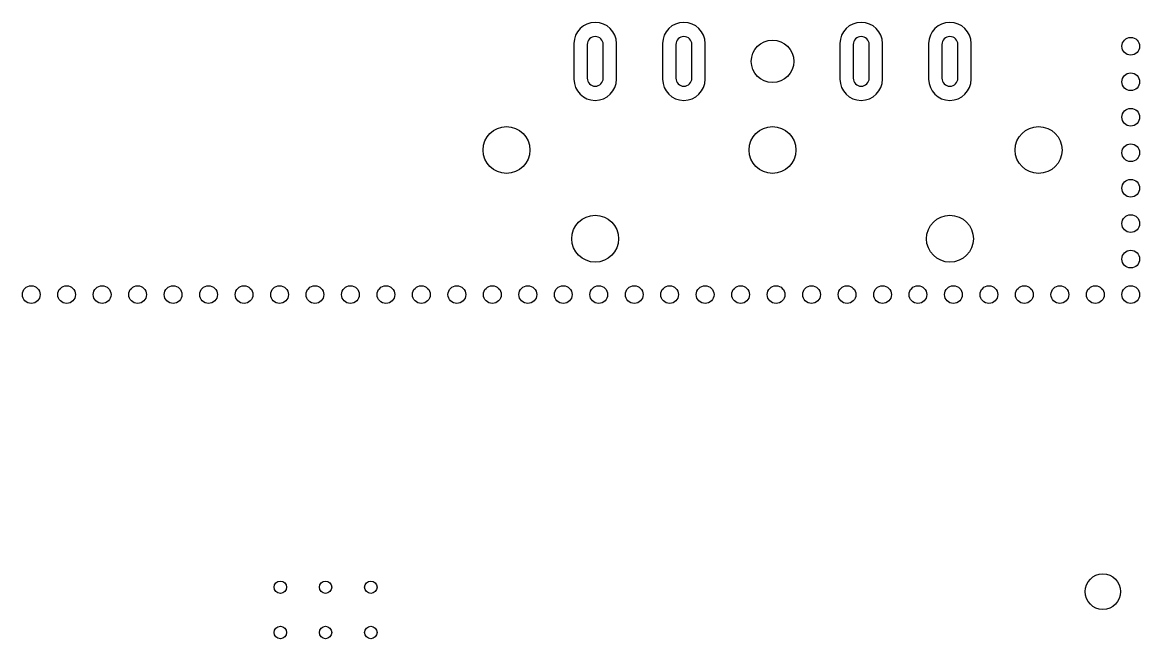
# Model space of a CAD drawing. Header units: inches. Extents: x 0.57 to 7.95, y -5.84 to -0.5.
# Drawn here: x 3.892 to 5.132, y -1.802 to -1.118 of the extents above; entities that cross this region are included whole.
import ezdxf

# ---------------------------------------------------------------- set-up
doc = ezdxf.new("R2010")
doc.units = ezdxf.units.IN
doc.header["$MEASUREMENT"] = 0
doc.layers.add('BLACK', color=250, linetype='CONTINUOUS')

msp = doc.modelspace()

# ---------------------------------------------------------------- linework, layer by layer
at = {"layer": 'BLACK', "linetype": 'CONTINUOUS'}
for p, q in [((4.5039, -1.1417), (4.5039, -1.1811)), ((4.5187, -1.1427), (4.5187, -1.1801)), ((4.5364, -1.1801), (4.5364, -1.1427)), ((4.5512, -1.1811), (4.5512, -1.1417)), ((4.6024, -1.1417), (4.6024, -1.1811)), ((4.6171, -1.1427), (4.6171, -1.1801)), ((4.6348, -1.1801), (4.6348, -1.1427)), ((4.6496, -1.1811), (4.6496, -1.1417)), ((4.7992, -1.1417), (4.7992, -1.1811)), ((4.814, -1.1427), (4.814, -1.1801)), ((4.8317, -1.1801), (4.8317, -1.1427)), ((4.8465, -1.1811), (4.8465, -1.1417)), ((4.8976, -1.1417), (4.8976, -1.1811)), ((4.9124, -1.1427), (4.9124, -1.1801)), ((4.9301, -1.1801), (4.9301, -1.1427)), ((4.9449, -1.1811), (4.9449, -1.1417))]:
    msp.add_line(p, q, dxfattribs=at)
at = {"layer": 'BLACK'}
for centre, radius in [((4.7244, -1.1614), 0.0236), ((4.7244, -1.1614), 0.0236), ((5.122, -1.1447), 0.00984), ((5.122, -1.1447), 0.00984), ((5.122, -1.1841), 0.00984), ((5.122, -1.1841), 0.00984), ((5.122, -1.2234), 0.00984), ((5.122, -1.2234), 0.00984), ((4.4291, -1.2598), 0.026), ((4.4291, -1.2598), 0.026), ((4.7244, -1.2598), 0.026), ((4.7244, -1.2598), 0.026), ((5.0197, -1.2598), 0.026), ((5.0197, -1.2598), 0.026), ((5.122, -1.2628), 0.00984), ((5.122, -1.2628), 0.00984), ((5.122, -1.3022), 0.00984), ((5.122, -1.3022), 0.00984), ((4.5276, -1.3583), 0.026), ((4.5276, -1.3583), 0.026), ((4.9213, -1.3583), 0.026), ((4.9213, -1.3583), 0.026), ((5.122, -1.3415), 0.00984), ((5.122, -1.3415), 0.00984), ((5.122, -1.3809), 0.00984), ((5.122, -1.3809), 0.00984), ((3.9016, -1.4203), 0.00984), ((3.9016, -1.4203), 0.00984), ((3.9409, -1.4203), 0.00984), ((3.9409, -1.4203), 0.00984), ((3.9803, -1.4203), 0.00984), ((3.9803, -1.4203), 0.00984), ((4.0197, -1.4203), 0.00984), ((4.0197, -1.4203), 0.00984), ((4.0591, -1.4203), 0.00984), ((4.0591, -1.4203), 0.00984), ((4.0984, -1.4203), 0.00984), ((4.0984, -1.4203), 0.00984), ((4.1378, -1.4203), 0.00984), ((4.1378, -1.4203), 0.00984), ((4.1772, -1.4203), 0.00984), ((4.1772, -1.4203), 0.00984), ((4.2165, -1.4203), 0.00984), ((4.2165, -1.4203), 0.00984), ((4.2559, -1.4203), 0.00984), ((4.2559, -1.4203), 0.00984), ((4.2953, -1.4203), 0.00984), ((4.2953, -1.4203), 0.00984), ((4.3346, -1.4203), 0.00984), ((4.3346, -1.4203), 0.00984), ((4.374, -1.4203), 0.00984), ((4.374, -1.4203), 0.00984), ((4.4134, -1.4203), 0.00984), ((4.4134, -1.4203), 0.00984), ((4.4528, -1.4203), 0.00984), ((4.4528, -1.4203), 0.00984), ((4.4921, -1.4203), 0.00984), ((4.4921, -1.4203), 0.00984), ((4.5315, -1.4203), 0.00984), ((4.5315, -1.4203), 0.00984), ((4.5709, -1.4203), 0.00984), ((4.5709, -1.4203), 0.00984), ((4.6102, -1.4203), 0.00984), ((4.6102, -1.4203), 0.00984), ((4.6496, -1.4203), 0.00984), ((4.6496, -1.4203), 0.00984), ((4.689, -1.4203), 0.00984), ((4.689, -1.4203), 0.00984), ((4.7283, -1.4203), 0.00984), ((4.7283, -1.4203), 0.00984), ((4.7677, -1.4203), 0.00984), ((4.7677, -1.4203), 0.00984), ((4.8071, -1.4203), 0.00984), ((4.8071, -1.4203), 0.00984), ((4.8465, -1.4203), 0.00984), ((4.8465, -1.4203), 0.00984), ((4.8858, -1.4203), 0.00984), ((4.8858, -1.4203), 0.00984), ((4.9252, -1.4203), 0.00984), ((4.9252, -1.4203), 0.00984), ((4.9646, -1.4203), 0.00984), ((4.9646, -1.4203), 0.00984), ((5.0039, -1.4203), 0.00984), ((5.0039, -1.4203), 0.00984), ((5.0433, -1.4203), 0.00984), ((5.0433, -1.4203), 0.00984), ((5.0827, -1.4203), 0.00984), ((5.0827, -1.4203), 0.00984), ((5.122, -1.4203), 0.00984), ((5.122, -1.4203), 0.00984), ((5.0911, -1.75), 0.0197), ((5.0911, -1.75), 0.0197), ((4.1781, -1.7451), 0.00689), ((4.1781, -1.7451), 0.00689), ((4.2283, -1.7451), 0.00689), ((4.2283, -1.7451), 0.00689), ((4.2785, -1.7451), 0.00689), ((4.2785, -1.7451), 0.00689), ((4.1781, -1.7953), 0.00689), ((4.1781, -1.7953), 0.00689), ((4.2283, -1.7953), 0.00689), ((4.2283, -1.7953), 0.00689), ((4.2785, -1.7953), 0.00689), ((4.2785, -1.7953), 0.00689)]:
    msp.add_circle(centre, radius, dxfattribs=at)
for centre, radius, start, end in [((4.5276, -1.1417), 0.0236, 0, 180), ((4.626, -1.1417), 0.0236, 0, 180), ((4.8228, -1.1417), 0.0236, 0, 180), ((4.9213, -1.1417), 0.0236, 0, 180), ((4.5276, -1.1427), 0.00886, 0, 180), ((4.626, -1.1427), 0.00886, 0, 180), ((4.8228, -1.1427), 0.00886, 0, 180), ((4.9213, -1.1427), 0.00886, 0, 180), ((4.5276, -1.1811), 0.0236, -180, 0), ((4.5276, -1.1801), 0.00886, -180, 0), ((4.626, -1.1811), 0.0236, -180, 0), ((4.626, -1.1801), 0.00886, -180, 0), ((4.8228, -1.1811), 0.0236, 180, 360), ((4.8228, -1.1801), 0.00886, 180, 360), ((4.9213, -1.1811), 0.0236, 180, 360), ((4.9213, -1.1801), 0.00886, 180, 360)]:
    msp.add_arc(centre, radius, start, end, dxfattribs=at)

doc.saveas('drawing.dxf')
